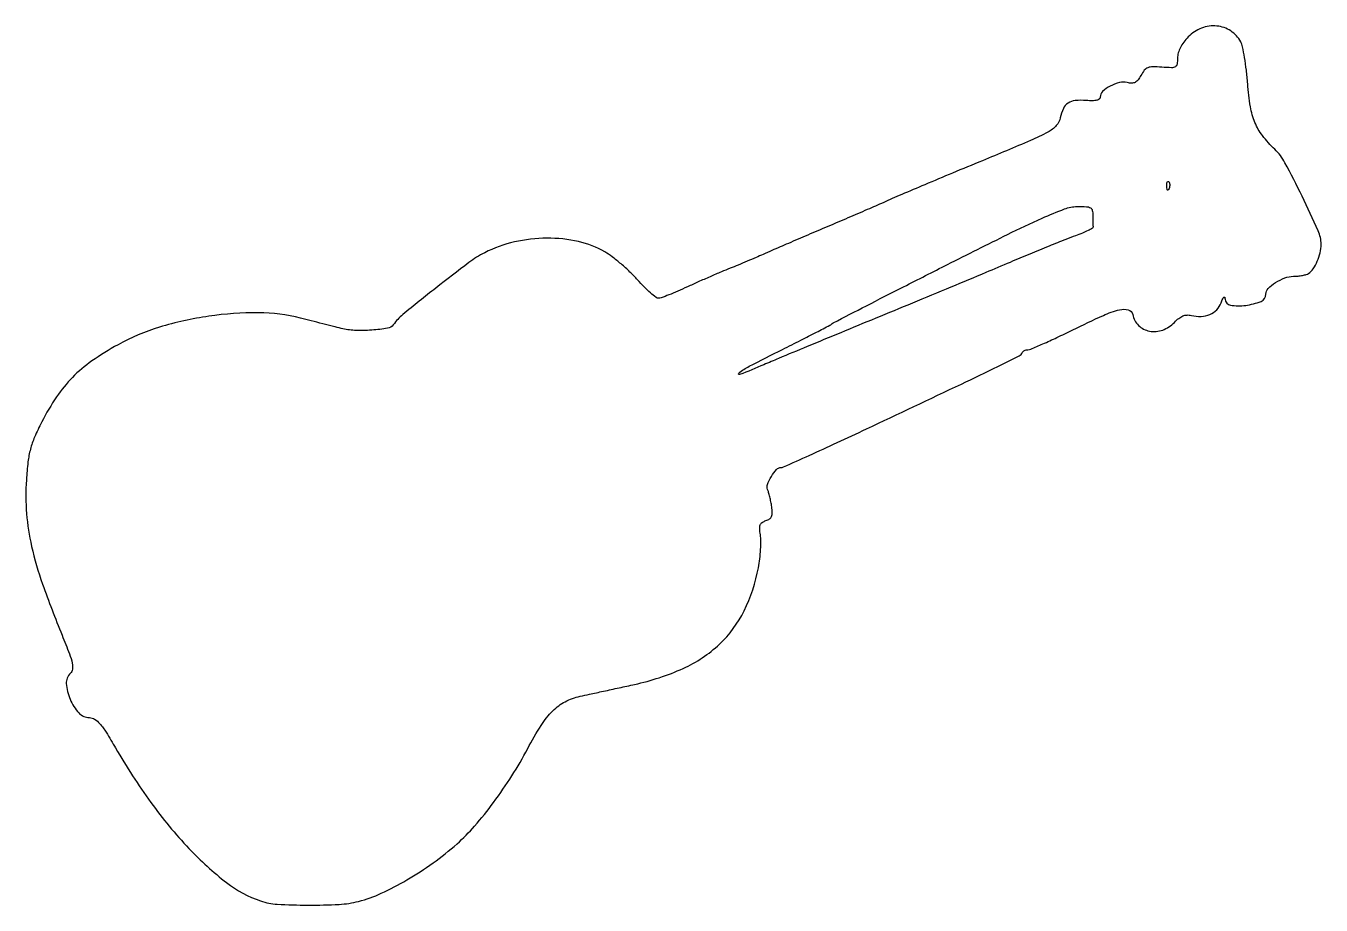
# Model space of a CAD drawing. Extents: x 0 to 352, y 0 to 239.
import ezdxf

# ---------------------------------------------------------------- set-up
doc = ezdxf.new("R2010")
doc.units = 0

msp = doc.modelspace()

# ---------------------------------------------------------------- linework, layer by layer
for points in [[(315.923077, 236.076923, 0.034965), (314.688178, 234.656078, 0.043974), (313.765692, 233.177146, 0.048753), (313.192192, 231.708906, 0.068846), (313, 230.319717, -0.036648), (312.875863, 228.628368, -0.228198), (312.40198, 227.928572, -0.140686), (311.402725, 227.676287, -0.011784), (308.71377, 227.826486, 0.019624), (306.284737, 227.923999, 0.094058), (304.928838, 227.667893, 0.127588), (303.973253, 226.97401, 0.049426), (303.055812, 225.604285, -0.039044), (302.261602, 224.363693, -0.109351), (301.480326, 223.698298, -0.124998), (300.557857, 223.473606, -0.059099), (299.334756, 223.63083, 0.122181), (297.202318, 223.636689, 0.062959), (294.694699, 222.675136, 0.065439), (292.653889, 221.210146, 0.207269), (292, 219.700521, -0.22758), (291.749168, 219.177977, -0.107602), (291.063445, 218.837088, -0.06061), (289.909776, 218.691078, -0.021693), (288.25, 218.755109, 0.041891), (285.200535, 218.749637, 0.125076), (283.244331, 218.069984, 0.139732), (281.976402, 216.594488, 0.057683), (281.147955, 214.069034, -0.137163), (280.053378, 211.937303, -0.080119), (277.775333, 210.154985, -0.026014), (273.061655, 207.866393, -0.001978), (259.997816, 202.404191, 0.00072), (251.855765, 199.023914, 0.000914), (244.346234, 195.877434, 0.000716), (238.056659, 193.217989, 0.007514), (235.5, 192.086993, -0.004913), (233.170045, 191.04176, -0.000836), (228.709375, 189.101981, -0.000913), (223.461837, 186.84182, -0.000813), (218, 184.51168, 0.00059), (212.532263, 182.181905, 0.000659), (207.266958, 179.922828, 0.000606), (202.78455, 177.986209, 0.003488), (200.419433, 176.941301, -0.004026), (198.504738, 176.097853, -0.002067), (196.092449, 175.070124, -0.002054), (193.600185, 174.03251, -0.003097), (191.419433, 173.150838, 0.005761), (189.064852, 172.184264, 0.002575), (185.988196, 170.860919, 0.002549), (182.748474, 169.427916, 0.003456), (179.838255, 168.098646, -0.0063), (177.200182, 166.911768, -0.008524), (174.785159, 165.910227, -0.006095), (172.74862, 165.134615, -0.088152), (171.991016, 165, -0.168803), (171.312484, 165.235796, -0.013339), (169.826443, 166.476296, -0.016932), (168.104197, 168.100542, -0.012127), (166.286994, 170.02569, 0.01895), (164.239689, 172.13617, 0.013914), (161.820512, 174.322443, 0.014101), (159.411801, 176.265669, 0.030147), (157.427115, 177.595581, 0.077741), (150.243742, 180.422489, 0.056633), (141.696179, 181.337163, 0.05478), (132.847144, 180.306109, 0.06097), (124.766988, 177.381924, 0.044566), (120.483259, 174.707583, 0.005164), (111.514445, 167.782725, 0.004023), (102.518197, 160.569042, 0.068803), (99.945741, 157.804882, -0.203403), (98.401531, 156.842403, -0.021438), (94.084659, 156.351798, -0.027187), (89.445044, 156.277871, -0.052139), (85.764298, 156.806375, -0.000116), (83.661403, 157.336674, -0.000046), (80.769656, 158.066896, -0.000045), (77.646314, 158.856206, -0.000057), (74.749425, 159.588915, 0.060286), (63.303215, 161.055361, 0.037849), (49.825324, 160.128437, 0.037467), (36.41732, 157.141025, 0.052926), (25.154911, 152.380936, 0.02607), (18.053634, 147.950882, 0.045589), (12.759865, 143.482869, 0.046927), (8.464522, 138.223984, 0.029537), (4.437339, 131.382816, 0.016082), (2.482797, 127.240016, 0.037273), (1.356091, 123.994664, 0.035693), (0.69666, 120.533945, 0.013658), (0.257648, 115.648526, 0.034652), (0.321839, 106.438894, 0.037378), (1.672279, 97.561707, 0.029036), (4.666433, 87.294131, 0.011242), (9.948158, 73.442323, -0.005586), (11.949572, 68.366648, -0.037266), (12.72568, 65.765167, -0.087204), (12.791847, 64.170189, -0.173441), (12.219914, 63.060717, 0.225984), (11.110304, 60.241242, 0.084016), (12.137437, 55.992592, 0.082876), (14.524186, 52.270711, 0.211889), (17.388086, 51, -0.143494), (18.79943, 50.586444, -0.072619), (20.210336, 49.361239, -0.038485), (21.924184, 47.02937, -0.008396), (24.489869, 42.75, 0.025554), (34.099811, 27.901122, 0.033256), (44.431652, 15.43309, 0.03765), (54.66162, 6.147098, 0.08352), (63.899223, 1.158606, 0.068454), (68.386501, 0.287236, 0.012835), (76.77246, 0.040326, 0.013807), (85.233193, 0.242136, 0.051198), (90.5, 1.058448, 0.043261), (96.660607, 3.255325, 0.025026), (103.645254, 6.883198, 0.023806), (110.737177, 11.496198, 0.02484), (117.254358, 16.701722, 0.033285), (122.044288, 21.537754, 0.019014), (127.190165, 27.95301, 0.018233), (132.162128, 35.196331, 0.019825), (136.447483, 42.587198, -0.019844), (140.099912, 48.885934, -0.055278), (143.292145, 52.869129, -0.075007), (146.64746, 55.341377, -0.068032), (150.695179, 56.816252, 0.000066), (153.202473, 57.360361, 0.00002), (157.026084, 58.190806, 0.00002), (161.31905, 59.123543, 0.000021), (165.5, 60.032299, 0.052304), (178.698069, 64.385253, 0.083497), (188.545156, 70.974208, 0.089434), (195.249001, 80.052039, 0.068834), (199.133438, 91.764012, 0.016518), (199.498283, 94.181924, 0.014346), (199.723648, 96.735143, 0.014574), (199.793851, 99.058783, 0.040505), (199.66356, 100.685809, -0.026032), (199.477574, 102.388133, -0.107353), (199.638768, 103.405631, -0.152582), (200.16922, 104.069934, -0.071824), (201.168102, 104.553353, 0.073134), (202.153945, 105.033638, 0.14512), (202.697878, 105.70186, 0.105667), (202.886715, 106.714062, 0.028589), (202.750294, 108.348463, 0.012632), (202.529397, 109.669343, 0.011195), (202.234172, 111.032017, 0.011315), (201.913079, 112.246992, 0.033409), (201.618917, 113.058403, -0.200688), (201.593917, 114.411453, -0.043309), (202.664806, 116.550265, -0.043089), (204.080559, 118.464169, -0.215177), (205.268002, 119, 0.106022), (205.95599, 119.147542, 0.000453), (212.95858, 122.303428, 0.002341), (220.4994, 125.752698, 0.001937), (228.5, 129.495383, 0.000279), (254.264729, 141.687627, 0.003321), (264.206351, 146.480044, 0.003282), (269.990092, 149.362856, 0.172587), (270.833333, 150.25, -0.111205), (271.046947, 150.537071, -0.061741), (271.412261, 150.779687, -0.056937), (271.864064, 150.944183, -0.058923), (272.336067, 151, 0.101714), (273.142128, 151.165689, 0.002873), (276.398771, 152.585798, 0.005746), (280.217395, 154.329903, 0.003906), (284.524411, 156.398461, -0.006924), (292.84436, 160.332708, -0.04438), (297.234311, 161.881443, -0.13003), (299.63063, 161.861906, -0.284393), (300.8332, 160.570721, 0.150253), (302.417045, 157.629684, 0.149464), (305.382801, 156.078909, 0.134668), (308.960482, 156.375323, 0.114349), (312.14504, 158.453089, -0.036147), (313.346778, 159.536237, -0.067985), (314.475084, 160.190557, -0.08131), (315.590952, 160.448885, -0.077603), (316.75, 160.344681, 0.069777), (319.407849, 160.063958, 0.091312), (321.789162, 160.587015, 0.100956), (323.654344, 161.861865, 0.105348), (324.837041, 163.747967, -0.013666), (325.277074, 164.857751, -0.105352), (325.597698, 165.311888, -0.528139), (325.812222, 165.262633, -0.082239), (325.921053, 164.75, 0.356568), (327.354783, 163.148274, 0.069895), (331.513523, 163.081332, 0.06569), (335.681616, 164.166338, 0.305217), (337, 166.124891, -0.196217), (337.612347, 167.625197, -0.055325), (339.607789, 169.256193, -0.053685), (342.134641, 170.531601, -0.086206), (344.5, 170.982043, 0.021423), (345.729225, 171.054692, 0.021724), (346.941962, 171.232169, 0.022133), (347.979746, 171.478459, 0.078023), (348.600296, 171.765313, 0.096987), (349.870774, 173.027433, 0.047069), (350.97515, 175.042932, 0.045186), (351.742215, 177.382021, 0.056704), (352, 179.647799, 0.10562), (351.205574, 183.366616, 0.008033), (346.833234, 192.727153, 0.009307), (342.181071, 201.847904, 0.079174), (339.414518, 205.5, -0.037574), (336.088398, 209.207664, -0.06624), (334.033974, 212.764311, -0.05724), (332.80488, 217.084668, -0.021654), (332.055439, 223.32574, 0.010197), (331.699245, 227.001512, 0.012053), (331.208091, 230.459266, 0.010956), (330.661765, 233.344813, 0.071452), (330.154546, 234.727082, 0.124174), (327.456879, 237.673008, 0.122535), (323.671354, 239.005367, 0.116392), (319.546089, 238.43591, 0.104499)], [(310.683114, 194.8125, -0.054073), (310.461564, 194.395823, -0.470617), (310.279315, 194.37858, -0.168741), (310.137993, 194.670344, -0.018894), (310.078947, 195.416667, -0.028489), (310.089945, 196.112848, -0.077125), (310.200665, 196.592839, -0.208169), (310.385309, 196.77538, -0.296942), (310.604167, 196.729167, -0.126455), (310.797407, 196.402231, -0.060344), (310.876576, 195.916927, -0.05415), (310.839148, 195.359369, -0.051402)], [(290, 187.5, 0.001882), (290.00378, 186.495432, 0.002217), (290.015155, 185.544466, 0.001941), (290.03144, 184.741461, 0.013869), (290.051591, 184.353502, -0.293048), (289.878009, 184.028462, -0.012594), (288.67756, 183.395886, -0.018103), (287.13825, 182.701841, -0.011517), (285.301591, 182.001379, 0.009191), (282.649574, 181.004059, 0.001974), (278.091717, 179.172854, 0.002061), (272.829185, 177.009043, 0.001965), (267.5, 174.767491, -0.001398), (260.914424, 171.988691, -0.000487), (251.415625, 168.02278, -0.000484), (240.950275, 163.677165, -0.000564), (231, 159.569863, 0.000398), (221.496575, 155.650722, 0.000449), (212.374727, 151.870864, 0.000409), (204.621696, 148.642613, 0.002453), (200.594815, 146.938766, -0.007528), (194.031877, 144.240074, -0.856265), (193.792712, 144.648614, -0.05216), (196.627168, 146.505482, -0.003144), (205.716946, 151.116387, 0.001464), (210.65269, 153.59929, 0.002278), (214.891853, 155.771689, 0.000652), (218.567341, 157.682507, 0.076315), (219, 158, -0.077748), (219.452266, 158.329902, -0.00012), (228.459375, 162.959608, -0.000962), (238.579171, 168.133583, -0.000594), (250.5, 174.181644, -0.002054), (266.838766, 182.362626, -0.009978), (276.214499, 186.778277, -0.015327), (282.302705, 189.277633, -0.085914), (285.75, 189.931644, -0.013862), (288.265268, 189.902365, -0.120663), (289.331836, 189.596215, -0.21043), (289.843988, 188.902997, -0.055429)]]:
    msp.add_lwpolyline(points, format="xyb", close=True)

doc.saveas('drawing.dxf')
